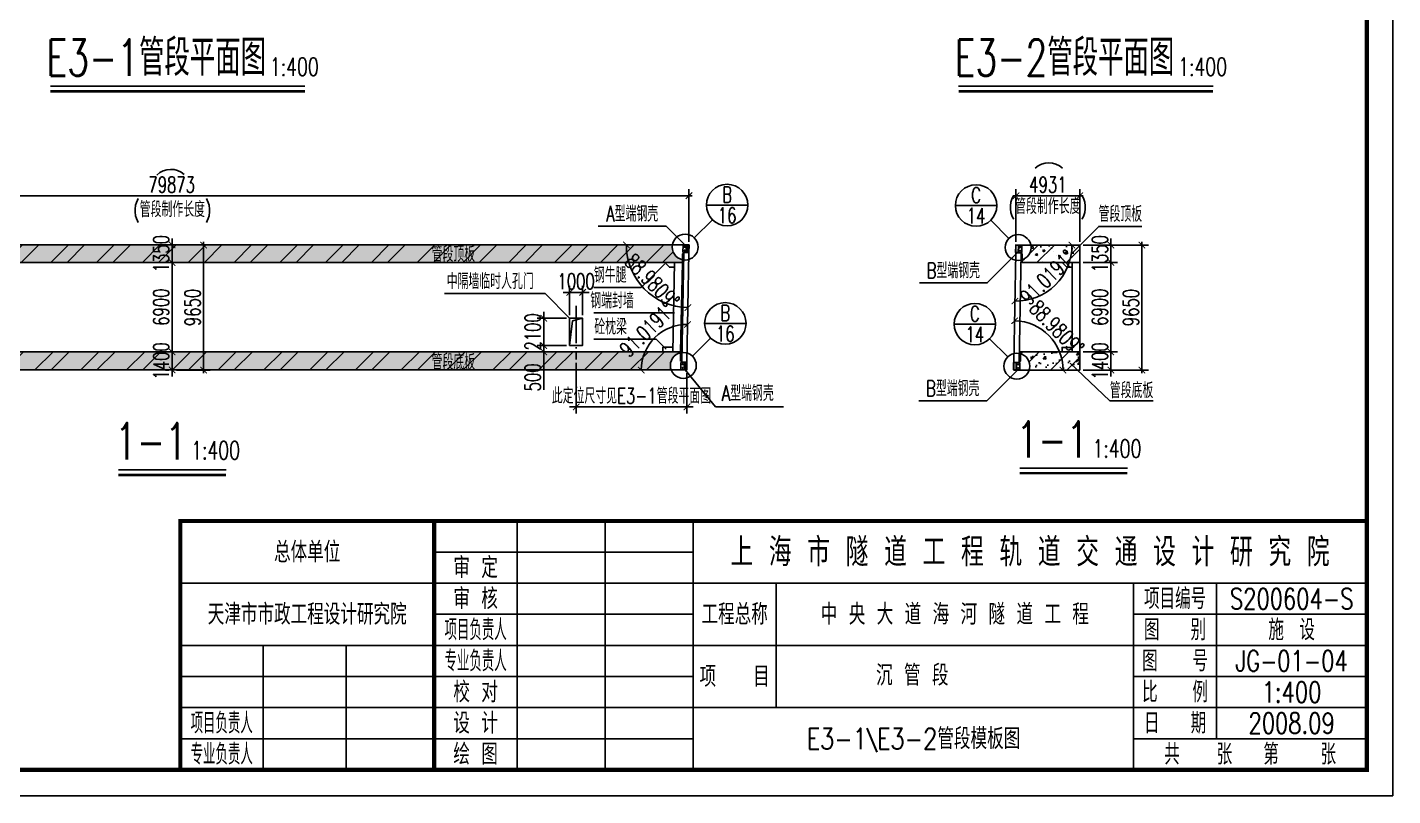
# Model space of a CAD drawing. Extents: x 469178 to 607089, y 116135 to 145965.
# Drawn here: x 580737 to 607089, y 116265 to 131092 of the extents above; entities that cross this region are included whole.
import ezdxf
from ezdxf.enums import TextEntityAlignment as Align

# ---------------------------------------------------------------- set-up
doc = ezdxf.new("R2010")
doc.units = 0
doc.header["$LTSCALE"] = 100
doc.header["$MEASUREMENT"] = 0
doc.linetypes.add('ACAD_ISO04W100', pattern=[30, 24, -3, 0, -3])
doc.layers.get('0').update_dxf_attribs({"linetype": 'CONTINUOUS'})
doc.layers.get('Defpoints').update_dxf_attribs({"linetype": 'CONTINUOUS'})
for name, color, linetype in [('01 标  注', 1, 'CONTINUOUS'), ('02 结  构', 5, 'CONTINUOUS'), ('03 钢结构', 3, 'CONTINUOUS'), ('04 钢  筋', 6, 'CONTINUOUS'), ('05 假想线', 9, 'CONTINUOUS'), ('图框', 7, 'CONTINUOUS'), ('填充', 8, 'CONTINUOUS'), ('辅助线', 1, 'CONTINUOUS')]:
    doc.layers.add(name, color=color, linetype=linetype)
doc.styles.get("Standard").update_dxf_attribs({"font": 'txt1.shx', "width": 0.7, "bigfont": 'hztxt.shx'})
doc.dimstyles.new('1：400', dxfattribs={"dimscale": 100, "dimtxt": 3, "dimasz": 1.25, "dimexe": 1.25, "dimexo": 0.625, "dimtad": 1, "dimdec": 0, "dimlfac": 4, "dimdsep": 46, "dimtxsty": 'Standard', "dimblk": 'ARCHTICK', "dimcen": 2.5, "dimdle": 0.625, "dimclrt": 1, "dimadec": 0, "dimazin": 1, "dimtfac": 1, "dimtdec": 0, "dimtix": 1, "dimtmove": 0, "dimatfit": 3, "dimfxl": 0, "dimarcsym": 0})

# ---------------------------------------------------------------- blocks, each defined once
blk = doc.blocks.new('A型端钢壳')
at = {"layer": '03 钢结构', "color": 6}
for points in [[(0, -140), (2000, -140), (2000, 0), (0, 0)], [(0, -2860), (2000, -2860), (2000, -3000), (0, -3000)]]:
    blk.add_lwpolyline(points, close=True, dxfattribs=at)
at = {"layer": '03 钢结构', "color": 4}
blk.add_lwpolyline([(150, -2860), (260, -2860), (260, -140), (150, -140)], close=True, dxfattribs=at)
at = {"layer": '03 钢结构'}
blk.add_lwpolyline([(945, -2860), (1055, -2860), (1055, -140), (945, -140)], close=True, dxfattribs=at)
at = {"layer": '03 钢结构', "color": 2}
blk.add_lwpolyline([(1055, -2710), (1055, -290), (1205, -140), (2300, -140), (2300, -2860), (1205, -2860)], close=True, dxfattribs=at)
for centre in [(1677.5, -820), (1677.5, -2180)]:
    blk.add_circle(centre, 150, dxfattribs=at)
blk = doc.blocks.new('_ArchTick')
at = {"color": 0, "linetype": 'ByBlock', "const_width": 0.15}
blk.add_lwpolyline([(-0.5, -0.5), (0.5, 0.5)], dxfattribs=at)
blk = doc.blocks.new('*D137')
at = {"layer": '01 标  注', "color": 0, "lineweight": -2}
for p, q in [((573477, 127843), (593570, 127843)), ((573539, 126956), (573539, 127968)), ((593507, 126954), (593507, 127968))]:
    blk.add_line(p, q, dxfattribs=at)
at = {"layer": 'Defpoints', "color": 0}
for p in [(593507, 127843), (573539, 126893), (593507, 126892)]:
    blk.add_point(p, dxfattribs=at)
at = {"layer": '01 标  注', "color": 0, "lineweight": -2, "xscale": 125, "yscale": 125, "zscale": 125, "rotation": 180}
blk.add_blockref('_ArchTick', (573539, 127843), dxfattribs=at)
at = {"layer": '01 标  注', "color": 0, "lineweight": -2, "xscale": 125, "yscale": 125, "zscale": 125}
blk.add_blockref('_ArchTick', (593507, 127843), dxfattribs=at)
at = {"layer": '01 标  注', "color": 1, "insert": (583523, 128056), "char_height": 300, "attachment_point": 5}
blk.add_mtext('79873', dxfattribs=at)
blk = doc.blocks.new('B型端钢壳')
at = {"layer": '03 钢结构', "color": 1}
for points in [[(0, -140), (2000, -140), (2000, 0), (0, 0)], [(0, -2860), (2000, -2860), (2000, -3000), (0, -3000)]]:
    blk.add_lwpolyline(points, close=True, dxfattribs=at)
at = {"layer": '03 钢结构', "color": 4}
blk.add_lwpolyline([(-110, -2900), (0, -2900), (0, -70), (-110, -70)], close=True, dxfattribs=at)
at = {"layer": '03 钢结构'}
blk.add_lwpolyline([(945, -2860), (1055, -2860), (1055, -140), (945, -140)], close=True, dxfattribs=at)
at = {"layer": '03 钢结构', "color": 2}
blk.add_lwpolyline([(1055, -2710), (1055, -290), (1205, -140), (2300, -140), (2300, -2860), (1205, -2860)], close=True, dxfattribs=at)
for centre in [(1677.5, -820), (1677.5, -2180)]:
    blk.add_circle(centre, 150, dxfattribs=at)
blk = doc.blocks.new('*D166')
at = {"layer": '01 标  注', "color": 0, "lineweight": -2}
for p, q in [((601113, 127842), (599755, 127842)), ((599818, 126953), (599818, 127967)), ((601050, 126953), (601050, 127967))]:
    blk.add_line(p, q, dxfattribs=at)
at = {"layer": 'Defpoints', "color": 0}
for p in [(599818, 127842), (599818, 126890), (601050, 126890)]:
    blk.add_point(p, dxfattribs=at)
at = {"layer": '01 标  注', "color": 0, "lineweight": -2, "xscale": 125, "yscale": 125, "zscale": 125, "rotation": 180}
blk.add_blockref('_ArchTick', (599818, 127842), dxfattribs=at)
at = {"layer": '01 标  注', "color": 0, "lineweight": -2, "xscale": 125, "yscale": 125, "zscale": 125}
blk.add_blockref('_ArchTick', (601050, 127842), dxfattribs=at)
at = {"layer": '01 标  注', "color": 1, "insert": (600434, 128055), "char_height": 300, "attachment_point": 5}
blk.add_mtext('4931', dxfattribs=at)
blk = doc.blocks.new('*D82')
at = {"layer": '01 标  注', "color": 0, "lineweight": -2, "ltscale": 4}
for p, q in [((601650, 124828), (601650, 124953)), ((601113, 124828), (601775, 124828)), ((601650, 124478), (601650, 124828)), ((601113, 124478), (601775, 124478)), ((601650, 124478), (601650, 124353))]:
    blk.add_line(p, q, dxfattribs=at)
at = {"layer": 'Defpoints', "color": 0, "ltscale": 4}
for p in [(601050, 124828), (601650, 124828), (601050, 124478)]:
    blk.add_point(p, dxfattribs=at)
at = {"layer": '01 标  注', "color": 0, "lineweight": -2, "ltscale": 4, "xscale": 125, "yscale": 125, "zscale": 125}
for p, rotation in [((601650, 124828), 270), ((601650, 124478), 90)]:
    blk.add_blockref('_ArchTick', p, dxfattribs=dict(at, rotation=rotation))
at = {"layer": '01 标  注', "color": 1, "ltscale": 4, "insert": (601438, 124653), "char_height": 300, "attachment_point": 5, "rotation": 90}
blk.add_mtext('1400', dxfattribs=at)
blk = doc.blocks.new('*D83')
at = {"layer": '01 标  注', "color": 0, "lineweight": -2, "ltscale": 4}
for p, q in [((601113, 126553), (601775, 126553)), ((601650, 126615), (601650, 124766)), ((601113, 124828), (601775, 124828))]:
    blk.add_line(p, q, dxfattribs=at)
at = {"layer": 'Defpoints', "color": 0, "ltscale": 4}
for p in [(601050, 126553), (601050, 124828), (601650, 124828)]:
    blk.add_point(p, dxfattribs=at)
at = {"layer": '01 标  注', "color": 0, "lineweight": -2, "ltscale": 4, "xscale": 125, "yscale": 125, "zscale": 125}
for p, rotation in [((601650, 126553), 90), ((601650, 124828), 270)]:
    blk.add_blockref('_ArchTick', p, dxfattribs=dict(at, rotation=rotation))
at = {"layer": '01 标  注', "color": 1, "ltscale": 4, "insert": (601438, 125690), "char_height": 300, "attachment_point": 5, "rotation": 90}
blk.add_mtext('6900', dxfattribs=at)
blk = doc.blocks.new('*D84')
at = {"layer": '01 标  注', "color": 0, "lineweight": -2, "ltscale": 4}
for p, q in [((601113, 126890), (602375, 126890)), ((602250, 126953), (602250, 124416)), ((601113, 124478), (602375, 124478))]:
    blk.add_line(p, q, dxfattribs=at)
at = {"layer": 'Defpoints', "color": 0, "ltscale": 4}
for p in [(601050, 126890), (601050, 124478), (602250, 124478)]:
    blk.add_point(p, dxfattribs=at)
at = {"layer": '01 标  注', "color": 0, "lineweight": -2, "ltscale": 4, "xscale": 125, "yscale": 125, "zscale": 125}
for p, rotation in [((602250, 126890), 90), ((602250, 124478), 270)]:
    blk.add_blockref('_ArchTick', p, dxfattribs=dict(at, rotation=rotation))
at = {"layer": '01 标  注', "color": 1, "ltscale": 4, "insert": (602038, 125684), "char_height": 300, "attachment_point": 5, "rotation": 90}
blk.add_mtext('9650', dxfattribs=at)
blk = doc.blocks.new('*D165')
at = {"layer": '01 标  注', "color": 0, "lineweight": -2, "ltscale": 4}
blk.add_arc((593507, 126892), 1209, 180, 268.981, dxfattribs=at)
at = {"layer": 'Defpoints', "color": 0, "ltscale": 4}
for p in [(583539, 126892), (593407, 126892), (593505, 126742), (592457, 126294), (593467, 124627)]:
    blk.add_point(p, dxfattribs=at)
at = {"layer": '01 标  注', "color": 0, "lineweight": -2, "ltscale": 4, "xscale": 125, "yscale": 125, "zscale": 125}
for p, rotation in [((592299, 126892), 90.00000000000006), ((593486, 125683), 358.9809587867995)]:
    blk.add_blockref('_ArchTick', p, dxfattribs=dict(at, rotation=rotation))
at = {"layer": '01 标  注', "color": 1, "ltscale": 4, "insert": (592797, 126194), "char_height": 300, "attachment_point": 5, "rotation": 314.4905}
blk.add_mtext('88.9809°', dxfattribs=at)
blk = doc.blocks.new('*D164')
at = {"layer": '01 标  注', "color": 0, "lineweight": -2, "ltscale": 4}
blk.add_arc((599775, 124478), 951, 360, 88.9802, dxfattribs=at)
at = {"layer": 'Defpoints', "color": 0, "ltscale": 4}
for p in [(599815, 126742), (600601, 124949), (599777, 124628), (599875, 124478), (601050, 124478)]:
    blk.add_point(p, dxfattribs=at)
at = {"layer": '01 标  注', "color": 0, "lineweight": -2, "ltscale": 4, "xscale": 125, "yscale": 125, "zscale": 125}
for p, rotation in [((599792, 125429), 178.9802428147204), ((600726, 124478), 269.9999999999968)]:
    blk.add_blockref('_ArchTick', p, dxfattribs=dict(at, rotation=rotation))
at = {"layer": '01 标  注', "color": 1, "ltscale": 4, "insert": (600605, 125293), "char_height": 300, "attachment_point": 5, "rotation": 314.4901}
blk.add_mtext('88.9809°', dxfattribs=at)
blk = doc.blocks.new('*D163')
at = {"layer": '01 标  注', "color": 0, "lineweight": -2, "ltscale": 4}
blk.add_arc((599818, 126890), 1081, 268.9802, 360, dxfattribs=at)
at = {"layer": 'Defpoints', "color": 0, "ltscale": 4}
for p in [(599918, 126890), (601050, 126890), (599815, 126742), (600347, 125947), (599777, 124628)]:
    blk.add_point(p, dxfattribs=at)
at = {"layer": '01 标  注', "color": 0, "lineweight": -2, "ltscale": 4, "xscale": 125, "yscale": 125, "zscale": 125}
for p, rotation in [((600899, 126890), 89.99999999999977), ((599798, 125809), 178.9802428147206)]:
    blk.add_blockref('_ArchTick', p, dxfattribs=dict(at, rotation=rotation))
at = {"layer": '01 标  注', "color": 1, "ltscale": 4, "insert": (600427, 126270), "char_height": 300, "attachment_point": 5, "rotation": 44.4901}
blk.add_mtext('91.0191°', dxfattribs=at)
blk = doc.blocks.new('*D162')
at = {"layer": '01 标  注', "color": 0, "lineweight": -2, "ltscale": 4}
blk.add_arc((573539, 126891), 1156, 268.981, 0.0022, dxfattribs=at)
at = {"layer": 'Defpoints', "color": 0, "ltscale": 4}
for p in [(573639, 126891), (583539, 126892), (573537, 126743), (574105, 125883), (573499, 124629)]:
    blk.add_point(p, dxfattribs=at)
at = {"layer": '01 标  注', "color": 0, "lineweight": -2, "ltscale": 4, "xscale": 125, "yscale": 125, "zscale": 125}
for p, rotation in [((574696, 126891), 90.00220777719393), ((573519, 125735), 178.9809587867823)]:
    blk.add_blockref('_ArchTick', p, dxfattribs=dict(at, rotation=rotation))
at = {"layer": '01 标  注', "color": 1, "ltscale": 4, "insert": (574201, 126218), "char_height": 300, "attachment_point": 5, "rotation": 44.4916}
blk.add_mtext('91.0191°', dxfattribs=at)
blk = doc.blocks.new('*D161')
at = {"layer": '01 标  注', "color": 0, "lineweight": -2, "ltscale": 4}
blk.add_arc((593465, 124479), 879, 88.981, 180, dxfattribs=at)
at = {"layer": 'Defpoints', "color": 0, "ltscale": 4}
for p in [(593505, 126742), (593034, 125245), (585129, 124479), (593365, 124479), (593467, 124627)]:
    blk.add_point(p, dxfattribs=at)
at = {"layer": '01 标  注', "color": 0, "lineweight": -2, "ltscale": 4, "xscale": 125, "yscale": 125, "zscale": 125}
for p, rotation in [((593480, 125358), 358.9809587868008), ((592586, 124479), 270.0000000000002)]:
    blk.add_blockref('_ArchTick', p, dxfattribs=dict(at, rotation=rotation))
at = {"layer": '01 标  注', "color": 1, "ltscale": 4, "insert": (592700, 125258), "char_height": 300, "attachment_point": 5, "rotation": 44.4905}
blk.add_mtext('91.0191°', dxfattribs=at)
blk = doc.blocks.new('*D85')
at = {"layer": '01 标  注', "color": 0, "lineweight": -2, "ltscale": 4}
for p, q in [((583531, 126892), (583531, 127017)), ((583477, 126892), (583406, 126892)), ((583531, 126892), (583531, 126554)), ((583469, 126554), (583406, 126554)), ((583531, 126554), (583531, 126429))]:
    blk.add_line(p, q, dxfattribs=at)
at = {"layer": 'Defpoints', "color": 0, "ltscale": 4}
for p in [(583539, 126892), (583531, 126554), (583531, 126554)]:
    blk.add_point(p, dxfattribs=at)
at = {"layer": '01 标  注', "color": 0, "lineweight": -2, "ltscale": 4, "xscale": 125, "yscale": 125, "zscale": 125}
for p, rotation in [((583531, 126892), 270), ((583531, 126554), 90)]:
    blk.add_blockref('_ArchTick', p, dxfattribs=dict(at, rotation=rotation))
at = {"layer": '01 标  注', "color": 1, "ltscale": 4, "insert": (583319, 126723), "char_height": 300, "attachment_point": 5, "rotation": 90}
blk.add_mtext('1350', dxfattribs=at)
blk = doc.blocks.new('*D160')
at = {"layer": '01 标  注', "color": 0, "lineweight": -2, "ltscale": 4}
blk.add_arc((573496, 124479), 884, 0, 88.981, dxfattribs=at)
at = {"layer": 'Defpoints', "color": 0, "ltscale": 4}
for p in [(573537, 126743), (574265, 124917), (573499, 124629), (573596, 124479), (583539, 124479)]:
    blk.add_point(p, dxfattribs=at)
at = {"layer": '01 标  注', "color": 0, "lineweight": -2, "ltscale": 4, "xscale": 125, "yscale": 125, "zscale": 125}
for p, rotation in [((573512, 125363), 178.9809587867828), ((574381, 124479), 270)]:
    blk.add_blockref('_ArchTick', p, dxfattribs=dict(at, rotation=rotation))
at = {"layer": '01 标  注', "color": 1, "ltscale": 4, "insert": (574279, 125248), "char_height": 300, "attachment_point": 5, "rotation": 314.4905}
blk.add_mtext('88.9809°', dxfattribs=at)
blk = doc.blocks.new('*D86')
at = {"layer": '01 标  注', "color": 0, "lineweight": -2, "ltscale": 4}
for p, q in [((583469, 126554), (583406, 126554)), ((583531, 126617), (583531, 124767)), ((583469, 124829), (583406, 124829))]:
    blk.add_line(p, q, dxfattribs=at)
at = {"layer": 'Defpoints', "color": 0, "ltscale": 4}
for p in [(583531, 126554), (583531, 124829), (583531, 124829)]:
    blk.add_point(p, dxfattribs=at)
at = {"layer": '01 标  注', "color": 0, "lineweight": -2, "ltscale": 4, "xscale": 125, "yscale": 125, "zscale": 125}
for p, rotation in [((583531, 126554), 90), ((583531, 124829), 270)]:
    blk.add_blockref('_ArchTick', p, dxfattribs=dict(at, rotation=rotation))
at = {"layer": '01 标  注', "color": 1, "ltscale": 4, "insert": (583319, 125692), "char_height": 300, "attachment_point": 5, "rotation": 90}
blk.add_mtext('6900', dxfattribs=at)
blk = doc.blocks.new('*D87')
at = {"layer": '01 标  注', "color": 0, "lineweight": -2, "ltscale": 4}
for p, q in [((583531, 124829), (583531, 124954)), ((583469, 124829), (583406, 124829)), ((583531, 124829), (583531, 124479)), ((583469, 124479), (583406, 124479)), ((583531, 124479), (583531, 124354))]:
    blk.add_line(p, q, dxfattribs=at)
at = {"layer": 'Defpoints', "color": 0, "ltscale": 4}
for p in [(583531, 124829), (583531, 124479), (583531, 124479)]:
    blk.add_point(p, dxfattribs=at)
at = {"layer": '01 标  注', "color": 0, "lineweight": -2, "ltscale": 4, "xscale": 125, "yscale": 125, "zscale": 125}
for p, rotation in [((583531, 124829), 270), ((583531, 124479), 90)]:
    blk.add_blockref('_ArchTick', p, dxfattribs=dict(at, rotation=rotation))
at = {"layer": '01 标  注', "color": 1, "ltscale": 4, "insert": (583319, 124654), "char_height": 300, "attachment_point": 5, "rotation": 90}
blk.add_mtext('1400', dxfattribs=at)
blk = doc.blocks.new('*D88')
at = {"layer": '01 标  注', "color": 0, "lineweight": -2, "ltscale": 4}
for p, q in [((583602, 126892), (584264, 126892)), ((584139, 126954), (584139, 124417)), ((583615, 124479), (584264, 124479))]:
    blk.add_line(p, q, dxfattribs=at)
at = {"layer": 'Defpoints', "color": 0, "ltscale": 4}
for p in [(583539, 126892), (583552, 124479), (584139, 124479)]:
    blk.add_point(p, dxfattribs=at)
at = {"layer": '01 标  注', "color": 0, "lineweight": -2, "ltscale": 4, "xscale": 125, "yscale": 125, "zscale": 125}
for p, rotation in [((584139, 126892), 90), ((584139, 124479), 270)]:
    blk.add_blockref('_ArchTick', p, dxfattribs=dict(at, rotation=rotation))
at = {"layer": '01 标  注', "color": 1, "ltscale": 4, "insert": (583927, 125685), "char_height": 300, "attachment_point": 5, "rotation": 90}
blk.add_mtext('9650', dxfattribs=at)
blk = doc.blocks.new('*D89')
at = {"layer": '01 标  注', "color": 0, "lineweight": -2, "ltscale": 4}
for p, q in [((601113, 126890), (601775, 126890)), ((601650, 126890), (601650, 127015)), ((601650, 126890), (601650, 126553)), ((601113, 126553), (601775, 126553)), ((601650, 126553), (601650, 126428))]:
    blk.add_line(p, q, dxfattribs=at)
at = {"layer": 'Defpoints', "color": 0, "ltscale": 4}
for p in [(601050, 126890), (601050, 126553), (601650, 126553)]:
    blk.add_point(p, dxfattribs=at)
at = {"layer": '01 标  注', "color": 0, "lineweight": -2, "ltscale": 4, "xscale": 125, "yscale": 125, "zscale": 125}
for p, rotation in [((601650, 126890), 270), ((601650, 126553), 90)]:
    blk.add_blockref('_ArchTick', p, dxfattribs=dict(at, rotation=rotation))
at = {"layer": '01 标  注', "color": 1, "ltscale": 4, "insert": (601438, 126722), "char_height": 300, "attachment_point": 5, "rotation": 90}
blk.add_mtext('1350', dxfattribs=at)
blk = doc.blocks.new('*D140')
at = {"layer": '01 标  注', "color": 0, "lineweight": -2}
for p, q in [((591329, 124620), (591329, 123642)), ((593465, 124415), (593465, 123642)), ((591329, 123767), (591204, 123767)), ((593465, 123767), (591329, 123767)), ((593465, 123767), (593590, 123767))]:
    blk.add_line(p, q, dxfattribs=at)
at = {"layer": 'Defpoints', "color": 0}
for p in [(591329, 124683), (593465, 124477), (591329, 123767)]:
    blk.add_point(p, dxfattribs=at)
at = {"layer": '01 标  注', "color": 0, "lineweight": -2, "xscale": 125, "yscale": 125, "zscale": 125}
blk.add_blockref('_ArchTick', (591329, 123767), dxfattribs=at)
at = {"layer": '01 标  注', "color": 0, "lineweight": -2, "xscale": 125, "yscale": 125, "zscale": 125, "rotation": 180}
blk.add_blockref('_ArchTick', (593465, 123767), dxfattribs=at)
at = {"layer": '01 标  注', "color": 1, "insert": (592397, 123979), "char_height": 300, "attachment_point": 5}
blk.add_mtext('此定位尺寸见E3-1管段平面图', dxfattribs=at)
blk = doc.blocks.new('*D125')
at = {"layer": '01 标  注', "color": 0, "lineweight": -2, "ltscale": 4}
for p, q in [((591141, 124952), (590579, 124952)), ((590704, 124952), (590704, 125077)), ((590704, 124952), (590704, 124827)), ((591141, 124827), (590579, 124827)), ((590704, 124827), (590704, 124094))]:
    blk.add_line(p, q, dxfattribs=at)
at = {"layer": 'Defpoints', "color": 0, "ltscale": 4}
for p in [(591204, 124952), (590704, 124827), (591204, 124827)]:
    blk.add_point(p, dxfattribs=at)
at = {"layer": '01 标  注', "color": 0, "lineweight": -2, "ltscale": 4, "xscale": 125, "yscale": 125, "zscale": 125}
for p, rotation in [((590704, 124952), 270), ((590704, 124827), 90)]:
    blk.add_blockref('_ArchTick', p, dxfattribs=dict(at, rotation=rotation))
at = {"layer": '01 标  注', "color": 1, "ltscale": 4, "insert": (590491, 124336), "char_height": 300, "attachment_point": 5, "rotation": 90}
blk.add_mtext('500', dxfattribs=at)
blk = doc.blocks.new('*D126')
at = {"layer": '01 标  注', "color": 0, "lineweight": -2, "ltscale": 4}
for p, q in [((591141, 125477), (590579, 125477)), ((590704, 125477), (590704, 125602)), ((590704, 124952), (590704, 125477)), ((591141, 124952), (590579, 124952)), ((590704, 124952), (590704, 124827))]:
    blk.add_line(p, q, dxfattribs=at)
at = {"layer": 'Defpoints', "color": 0, "ltscale": 4}
for p in [(590704, 125477), (591204, 125477), (591204, 124952)]:
    blk.add_point(p, dxfattribs=at)
at = {"layer": '01 标  注', "color": 0, "lineweight": -2, "ltscale": 4, "xscale": 125, "yscale": 125, "zscale": 125}
for p, rotation in [((590704, 125477), 270), ((590704, 124952), 90)]:
    blk.add_blockref('_ArchTick', p, dxfattribs=dict(at, rotation=rotation))
at = {"layer": '01 标  注', "color": 1, "ltscale": 4, "insert": (590491, 125215), "char_height": 300, "attachment_point": 5, "rotation": 90}
blk.add_mtext('2100', dxfattribs=at)
blk = doc.blocks.new('*D127')
at = {"layer": '01 标  注', "color": 0, "lineweight": -2, "ltscale": 4}
for p, q in [((591204, 125977), (591079, 125977)), ((591204, 125540), (591204, 126102)), ((591204, 125977), (591454, 125977)), ((591454, 125540), (591454, 126102)), ((591454, 125977), (591579, 125977))]:
    blk.add_line(p, q, dxfattribs=at)
at = {"layer": 'Defpoints', "color": 0, "ltscale": 4}
for p in [(591454, 125977), (591204, 125477), (591454, 125477)]:
    blk.add_point(p, dxfattribs=at)
at = {"layer": '01 标  注', "color": 0, "lineweight": -2, "ltscale": 4, "xscale": 125, "yscale": 125, "zscale": 125}
blk.add_blockref('_ArchTick', (591204, 125977), dxfattribs=at)
at = {"layer": '01 标  注', "color": 0, "lineweight": -2, "ltscale": 4, "xscale": 125, "yscale": 125, "zscale": 125, "rotation": 180}
blk.add_blockref('_ArchTick', (591454, 125977), dxfattribs=at)
at = {"layer": '01 标  注', "color": 1, "ltscale": 4, "insert": (591329, 126190), "char_height": 300, "attachment_point": 5}
blk.add_mtext('1000', dxfattribs=at)

msp = doc.modelspace()

# ---------------------------------------------------------------- hatches: boundary and pattern name
at = {"layer": '填充', "ltscale": 4}
h = msp.add_hatch(dxfattribs=at)
h.set_pattern_fill('STEEL', color=256, scale=5000, style=0)
h.set_pattern_definition([(45, (-2119.54, -341280.4), (-441.94174, 441.94174), []), (45, (-2119.54, -340967.9), (-441.94174, 441.94174), [])])
h.paths.add_polyline_path([(593182.78, 126851.7, -0.04022119), (593186.01, 126891.72), (583539.17, 126891.72), (573815.12, 126891.35, -0.0794249), (573827.58, 126813.41, -0.31713211), (573661.52, 126577.92), (573661.52, 126554.03), (573811.18, 126554.03), (574001.18, 126554.03), (578589.18, 126554.03), (588473.29, 126554.22), (593379.77, 126554.22), (593379.77, 126607.38, -0.35292868)])
h.paths.add_polyline_path([(593342.2, 124811.92), (593342.2, 124829.22), (585129.08, 124829.22), (578567.73, 124829.22), (573623.92, 124829.22), (573623.92, 124764.58, -0.33431345), (573804.77, 124524.34, -0.0453902), (573800.66, 124479.22), (583539.17, 124479.22), (585129.08, 124479.22), (593164.05, 124479.22, -0.09118131), (593147.7, 124568.16, -0.35006546)])
h.paths.add_polyline_path([(592561.85, 126860.71), (593459.6, 125946.86), (593085.08, 125578.94), (592187.34, 126492.8)], flags=9)
h.paths.add_polyline_path([(573533.51, 125983.12), (574447.35, 126880.88), (574815.27, 126506.37), (573901.43, 125608.61)], flags=9)
h.paths.add_polyline_path([(583031.24, 126360.77), (583031.24, 127085.08), (583556.24, 127085.08), (583556.24, 126360.77)], flags=9)
h.paths.add_polyline_path([(577863.07, 126902.37), (578656.38, 126902.37), (578656.38, 126527.37), (577863.07, 126527.37)], flags=9)
h.paths.add_polyline_path([(588562.86, 126902.37), (589356.17, 126902.37), (589356.17, 126527.37), (588562.86, 126527.37)], flags=9)
h.paths.add_polyline_path([(583031.2, 124292.07), (583031.2, 125016.38), (583556.2, 125016.38), (583556.2, 124292.07)], flags=9)
h.paths.add_polyline_path([(577863.07, 124821.12), (578656.38, 124821.12), (578656.38, 124446.12), (577863.07, 124446.12)], flags=9)
h.paths.add_polyline_path([(588562.86, 124821.12), (589356.17, 124821.12), (589356.17, 124446.12), (588562.86, 124446.12)], flags=9)
h = msp.add_hatch(dxfattribs=at)
h.set_pattern_fill('AR-CONC', color=256, scale=62.5, style=0)
h.set_pattern_definition([(50, (-2119.54, -341280.37), (448.28761, -39.22008), [46.875, -515.625]), (355, (-2119.54, -341280.37), (-86.71958, 470.12008), [37.5, -412.5]), (100.4514, (-2082.2, -341283.64), (361.56836, 430.89971), [39.83762, -438.21382]), (46.1842, (-2119.54, -341155.4), (667.02566, -103.4494), [70.3125, -773.4375]), (96.6356, (-2063.96, -341164), (584.1642, 608.82367), [59.7564, -657.3206]), (351.1842, (-2119.54, -341155.4), (584.1637, 608.8241), [56.25, -618.75]), (21, (-2057.04, -341186.62), (373.0669, -251.6368), [46.875, -515.625]), (326, (-2057.04, -341186.62), (152.07208, 453.21878), [37.5, -412.5]), (71.4514, (-2025.95, -341207.6), (525.13914, 201.58156), [39.83762, -438.21382]), (37.5, (-2119.54, -341280.37), (7.59991, 208.05866), [0, -407.5, 0, -418.75, 0, -414.0625]), (7.5, (-2119.54, -341280.37), (164.41846, 246.50732), [0, -238.75, 0, -398.125, 0, -157.8125]), (327.5, (-2258.92, -341280.37), (333.639023, -14.096795), [0, -156.25, 0, -487.5, 0, -646.875]), (317.5, (-2321.42, -341280.37), (364.49136, 62.56561), [0, -203.125, 0, -323.75, 0, -459.375])])
h.paths.add_polyline_path([(593182.78, 126851.7, -0.04022119), (593186.01, 126891.72), (583539.17, 126891.72), (573815.12, 126891.35, -0.0794249), (573827.58, 126813.41, -0.31713211), (573661.52, 126577.92), (573661.52, 126554.03), (573811.18, 126554.03), (574001.18, 126554.03), (578589.18, 126554.03), (588473.29, 126554.22), (593379.77, 126554.22), (593379.77, 126607.38, -0.35292868)])
h.paths.add_polyline_path([(593342.2, 124811.92), (593342.2, 124829.22), (585129.08, 124829.22), (578567.73, 124829.22), (573623.92, 124829.22), (573623.92, 124764.58, -0.33431345), (573804.77, 124524.34, -0.0453902), (573800.66, 124479.22), (583539.17, 124479.22), (585129.08, 124479.22), (593164.05, 124479.22, -0.09118131), (593147.7, 124568.16, -0.35006546)])
h.paths.add_polyline_path([(592561.85, 126860.71), (593459.6, 125946.86), (593085.08, 125578.94), (592187.34, 126492.8)], flags=9)
h.paths.add_polyline_path([(573533.51, 125983.12), (574447.35, 126880.88), (574815.27, 126506.37), (573901.43, 125608.61)], flags=9)
h.paths.add_polyline_path([(583031.24, 126360.77), (583031.24, 127085.08), (583556.24, 127085.08), (583556.24, 126360.77)], flags=9)
h.paths.add_polyline_path([(577863.07, 126902.37), (578656.38, 126902.37), (578656.38, 126527.37), (577863.07, 126527.37)], flags=9)
h.paths.add_polyline_path([(588562.86, 126902.37), (589356.17, 126902.37), (589356.17, 126527.37), (588562.86, 126527.37)], flags=9)
h.paths.add_polyline_path([(583031.2, 124292.07), (583031.2, 125016.38), (583556.2, 125016.38), (583556.2, 124292.07)], flags=9)
h.paths.add_polyline_path([(577863.07, 124821.12), (578656.38, 124821.12), (578656.38, 124446.12), (577863.07, 124446.12)], flags=9)
h.paths.add_polyline_path([(588562.86, 124821.12), (589356.17, 124821.12), (589356.17, 124446.12), (588562.86, 124446.12)], flags=9)
h = msp.add_hatch(dxfattribs=at)
h.set_pattern_fill('AR-CONC', color=256, scale=62.5, style=0)
h.set_pattern_definition([(50, (-3731.1, -341281.83), (448.28761, -39.22008), [46.875, -515.625]), (355, (-3731.1, -341281.83), (-86.71958, 470.12008), [37.5, -412.5]), (100.4514, (-3693.75, -341285.1), (361.56836, 430.89971), [39.83762, -438.21382]), (46.1842, (-3731.1, -341156.83), (667.02566, -103.4494), [70.3125, -773.4375]), (96.6356, (-3675.5, -341165.46), (584.1642, 608.82367), [59.7564, -657.3206]), (351.1842, (-3731.1, -341156.8), (584.1637, 608.8241), [56.25, -618.75]), (21, (-3668.6, -341188.1), (373.0669, -251.6368), [46.875, -515.625]), (326, (-3668.6, -341188.1), (152.07208, 453.21878), [37.5, -412.5]), (71.4514, (-3637.5, -341209.05), (525.13914, 201.58156), [39.83762, -438.21382]), (37.5, (-3731.1, -341281.83), (7.59991, 208.05866), [0, -407.5, 0, -418.75, 0, -414.0625]), (7.5, (-3731.1, -341281.83), (164.41846, 246.50732), [0, -238.75, 0, -398.125, 0, -157.8125]), (327.5, (-3870.48, -341281.83), (333.639023, -14.096795), [0, -156.25, 0, -487.5, 0, -646.875]), (317.5, (-3932.98, -341281.83), (364.49136, 62.56561), [0, -203.125, 0, -323.75, 0, -459.375])])
h.paths.add_polyline_path([(601050.37, 126890.26), (600103.92, 126890.26, -0.04791593), (600108.49, 126842.68, -0.32000373), (599939.97, 126606.33), (599939.97, 126552.76), (601050.37, 126552.76)])
h.paths.add_polyline_path([(601050.37, 124828.14), (599902.37, 124828.14), (599902.37, 124794.54, -0.33715214), (600085.67, 124553.6, -0.07680873), (600074.01, 124478.14), (601050.37, 124478.14)])
h.paths.add_polyline_path([(599759.45, 126035.5), (600673.31, 126933.24), (601041.23, 126558.72), (600127.37, 125660.98)], flags=9)
h = msp.add_hatch(dxfattribs=at)
h.set_pattern_fill('STEEL', color=256, scale=5000, style=0)
h.set_pattern_definition([(45, (-3731.1, -341281.83), (-441.94174, 441.94174), []), (45, (-3731.1, -340969.33), (-441.94174, 441.94174), [])])
h.paths.add_polyline_path([(601050.37, 126890.26), (600103.92, 126890.26, -0.04791593), (600108.49, 126842.68, -0.32000373), (599939.97, 126606.33), (599939.97, 126552.76), (601050.37, 126552.76)])
h.paths.add_polyline_path([(601050.37, 124828.14), (599902.37, 124828.14), (599902.37, 124794.54, -0.33715214), (600085.67, 124553.6, -0.07680873), (600074.01, 124478.14), (601050.37, 124478.14)])
h.paths.add_polyline_path([(599759.45, 126035.5), (600673.31, 126933.24), (601041.23, 126558.72), (600127.37, 125660.98)], flags=9)

# ---------------------------------------------------------------- linework, layer by layer
msp.add_lwpolyline([(565088.59, 116264.77), (607088.59, 116264.77), (607088.59, 145964.77), (565088.59, 145964.77)], close=True)
at = {"const_width": 80}
msp.add_lwpolyline([(567588.59, 116764.77), (606588.59, 116764.77), (606588.59, 145464.77), (567588.59, 145464.77)], close=True, dxfattribs=at)
at = {"layer": '01 标  注'}
for p, q in [((581181.64, 129955.85), (586093.39, 129955.85)), ((598710.61, 129955.85), (603622.36, 129955.85)), ((591453.77, 125477.44), (591260.22, 125426.63)), ((591260.22, 125426.63), (591203.77, 124952.44)), ((582494.63, 122555.02), (584573.19, 122555.02)), ((599891.04, 122588.03), (601969.6, 122588.03))]:
    msp.add_line(p, q, dxfattribs=at)
at = {"layer": '01 标  注', "ltscale": 4}
for p, q in [((593367.2, 124629.19), (593404.77, 126743.53)), ((593504.76, 126741.75), (593467.15, 124627.41)), ((599777.38, 124628.11), (599815.01, 126742.07)), ((599914.97, 126740.29), (599877.37, 124626.33))]:
    msp.add_line(p, q, dxfattribs=at)
at = {"layer": '01 标  注', "const_width": 50}
for points in [[(581181.64, 129855.85), (586093.39, 129855.85)], [(598710.61, 129855.85), (603622.36, 129855.85)], [(582494.63, 122455.02), (584573.19, 122455.02)], [(599891.04, 122488.03), (601969.6, 122488.03)]]:
    msp.add_lwpolyline(points, dxfattribs=at)
at = {"layer": '01 标  注'}
for points in [[(593843.32, 127662.24), (594643.32, 127662.24)], [(599447.95, 127653.22), (598647.95, 127653.22)], [(593960.48, 127379.39), (593609.56, 127028.47)], [(599330.79, 127370.37), (599681.71, 127019.45)], [(593426.08, 126896.42), (593066.56, 127255.95), (591756.42, 127255.95)], [(600886.98, 126722.6), (601415.17, 127250.78), (602250.14, 127250.78)], [(593037.76, 126526.57), (592585.57, 126074.39), (591671.54, 126074.39)], [(599850.02, 126745.57), (599264, 126159.55), (597953.87, 126159.55)], [(591203.77, 125477.44), (590728.77, 125952.44), (588788.21, 125952.44)], [(593228.82, 125579.23), (591671.54, 125579.23)], [(593808.23, 125378.7), (594608.23, 125378.7)], [(599425.13, 125364.14), (598625.13, 125364.14)], [(593066.92, 124881.76), (592873.17, 125075.51), (591671.54, 125075.51)], [(593925.39, 125095.86), (593574.47, 124744.94)], [(599307.97, 125081.3), (599658.89, 124730.38)], [(593434.14, 124484.2), (594020.15, 123766.63), (595330.29, 123766.63)], [(599845.22, 124478.14), (599252.71, 123885.62), (597942.57, 123885.62)], [(600865.17, 124613.29), (601630.85, 123885.62), (602465.82, 123885.62)]]:
    msp.add_lwpolyline(points, dxfattribs=at)
for centre, radius in [((594243.32, 127662.24), 400), ((599047.95, 127653.22), 400), ((593432.78, 126851.7), 250), ((599858.49, 126842.68), 250), ((594208.23, 125378.7), 400), ((599025.13, 125364.14), 400), ((593397.7, 124568.16), 250), ((599835.67, 124553.6), 250)]:
    msp.add_circle(centre, radius, dxfattribs=at)
at = {"layer": '02 结  构', "ltscale": 4}
for points in [[(593407.41, 126891.72), (583539.17, 126891.72), (573639.19, 126891.34), (573639.06, 126884.34), (573654.06, 126884.08), (573651.64, 126748.1), (573636.65, 126748.37), (573636.52, 126741.37), (573661.52, 126716.37), (573661.52, 126554.03), (578589.18, 126554.03), (588473.29, 126554.22), (593379.77, 126554.22), (593379.77, 126718.53), (593404.77, 126743.53), (593404.9, 126750.53), (593452.14, 126749.69), (593454.56, 126885.66), (593407.31, 126886.5), (593407.41, 126891.72)], [(601050.37, 126890.26), (599917.63, 126890.26), (599917.51, 126883.27), (599932.51, 126883), (599930.09, 126747.02), (599915.09, 126747.29), (599914.97, 126740.29), (599939.97, 126715.29), (599939.97, 126552.76), (601050.37, 126552.76), (601050.37, 126890.26)], [(599902.37, 124828.14), (599902.37, 124651.33), (599877.37, 124626.33), (599877.24, 124619.34), (599892.24, 124619.07), (599889.82, 124483.09), (599874.82, 124483.36), (599874.73, 124478.14), (601050.37, 124478.14), (601050.37, 124828.14), (599902.37, 124828.14)]]:
    msp.add_lwpolyline(points, dxfattribs=at)
at = {"layer": '02 结  构'}
for points in [[(591203.77, 125477.44), (591453.77, 125477.44), (591453.77, 124952.44), (591203.77, 124952.44)], [(593192.16, 124829.22), (593000.91, 124829.22), (593000.91, 124916.72), (593192.16, 124916.72)], [(600900.37, 124828.14), (600709.12, 124828.14), (600709.12, 124915.64), (600900.37, 124915.64)]]:
    msp.add_lwpolyline(points, close=True, dxfattribs=at)
at = {"layer": '02 结  构', "ltscale": 4}
msp.add_lwpolyline([(573598.92, 124627.42), (573598.79, 124620.42), (573613.79, 124620.16), (573611.37, 124484.18), (573596.38, 124484.44), (573596.28, 124479.22), (583539.17, 124479.22), (585129.08, 124479.22), (593364.53, 124479.22), (593364.65, 124486.21), (593411.9, 124485.37), (593414.31, 124621.35), (593367.07, 124622.19), (593367.2, 124629.19), (593342.2, 124654.19), (593342.2, 124829.22), (585129.08, 124829.22), (578567.73, 124829.22), (573623.92, 124829.22), (573623.92, 124652.42)], close=True, dxfattribs=at)
at = {"layer": '03 钢结构'}
for p, q in [((601050.37, 126552.76), (600850.37, 126552.76)), ((601050.37, 124828.14), (601050.37, 126552.76)), ((600850.37, 124828.14), (601050.37, 124828.14))]:
    msp.add_line(p, q, dxfattribs=at)
for points in [[(593227.71, 126461.16), (593130.95, 126461.16), (593039.7, 126552.41), (593229.7, 126552.41), (593227.71, 126461.16)], [(600900.37, 126461.51), (600801.62, 126461.51), (600710.37, 126552.76), (600900.37, 126552.76), (600900.37, 126461.51)], [(601050.37, 124827.76), (601050.37, 126552.76), (600900.37, 126552.76), (600900.37, 124827.76)], [(601050.37, 124828.14), (600900.37, 124828.14)]]:
    msp.add_lwpolyline(points, dxfattribs=at)
msp.add_lwpolyline([(593342.2, 124829.23), (593192.16, 124829.22), (593229.74, 126554.22), (593379.77, 126554.22)], close=True, dxfattribs=at)
at = {"layer": '04 钢  筋', "color": 1, "linetype": 'Continuous', "ltscale": 4}
for centre, radius, start, end in [((583505.61, 127970.76), 380.63, 47.434239, 134.639877), ((600450.5, 128097.94), 380.62, 46.303041, 133.508679)]:
    msp.add_arc(centre, radius, start, end, dxfattribs=at)
at = {"layer": '05 假想线', "ltscale": 4}
for p, q in [((593507.42, 126891.72), (593407.41, 126891.72)), ((593507.42, 126891.72), (593504.76, 126741.75)), ((599817.62, 126890.26), (599814.98, 126742.07)), ((599917.63, 126890.26), (599817.62, 126890.26)), ((593364.53, 124479.22), (593464.54, 124479.22)), ((593467.15, 124627.41), (593464.48, 124477.44)), ((599774.71, 124478.14), (599777.38, 124628.11)), ((599774.71, 124478.14), (599874.73, 124478.14))]:
    msp.add_line(p, q, dxfattribs=at)
at = {"layer": '图框', "color": 7}
for p, q in [((590188.59, 121564.77), (590188.59, 116764.77)), ((591888.59, 121564.77), (591888.59, 116764.77)), ((593588.59, 121564.77), (593588.59, 116764.77)), ((593588.59, 120964.77), (588588.59, 120964.77)), ((583688.59, 120364.77), (606588.59, 120364.77)), ((595188.59, 120364.77), (595188.59, 117964.77)), ((602088.59, 116764.77), (602088.59, 120364.77)), ((603688.59, 117364.77), (603688.59, 120364.77)), ((593588.59, 119764.77), (588588.59, 119764.77)), ((606588.59, 119764.77), (602088.59, 119764.77)), ((588588.59, 119164.77), (583688.59, 119164.77)), ((585288.59, 119164.77), (585288.59, 116764.77)), ((586888.59, 119164.77), (586888.59, 116764.77)), ((588588.59, 119164.77), (606588.59, 119164.77)), ((583688.59, 118564.77), (588588.59, 118564.77)), ((593588.59, 118564.77), (588588.59, 118564.77)), ((606588.59, 118564.77), (602088.59, 118564.77)), ((588588.59, 117964.77), (583688.59, 117964.77)), ((588588.59, 117964.77), (606588.59, 117964.77)), ((583688.59, 117364.77), (588588.59, 117364.77)), ((593588.59, 117364.77), (588588.59, 117364.77)), ((606588.59, 117364.77), (602088.59, 117364.77))]:
    msp.add_line(p, q, dxfattribs=at)
at = {"layer": '图框', "color": 7, "const_width": 80}
for points in [[(583688.59, 121564.77), (606588.59, 121564.77), (606588.59, 116764.77), (583688.59, 116764.77)], [(588588.59, 121564.77), (606588.59, 121564.77), (606588.59, 116764.77), (588588.59, 116764.77)]]:
    msp.add_lwpolyline(points, close=True, dxfattribs=at)
at = {"layer": '辅助线', "linetype": 'ACAD_ISO04W100', "ltscale": 0.3}
msp.add_lwpolyline([(591328.77, 125714.94), (591328.77, 124682.52)], dxfattribs=at)

# ---------------------------------------------------------------- block references
at = {"layer": '04 钢  筋', "yscale": 0.04999999998835847, "zscale": 0.05}
for name, p, xscale, rotation in [('A型端钢壳', (593507.42, 126891.72), -0.0500000000002673, 358.9809587576253), ('B型端钢壳', (599817.65, 126892.04), 0.0499999999999052, 358.9802428084624), ('A型端钢壳', (593467.18, 124627.41), -0.0500000000002673, 358.9809587576253), ('B型端钢壳', (599777.38, 124628.11), 0.0499999999999052, 358.9802428084624)]:
    msp.add_blockref(name, p, dxfattribs=dict(at, xscale=xscale, rotation=rotation))

# ---------------------------------------------------------------- texts
at = {"layer": '01 标  注', "width": 0.7}
for p in [(585722.03, 130330.85), (603251, 130330.85), (584201.83, 122930.02), (601598.24, 122963.03)]:
    msp.add_text('  1:400', height=350, dxfattribs=at).set_placement(p, align=Align.MIDDLE_CENTER)
at = {"layer": '01 标  注', "attachment_point": 5}
for s, insert, char_height in [('E3-1管段平面图', (583226.14, 130505.85), 700), ('E3-2管段平面图', (600755.12, 130505.85), 700), ('B', (594243.32, 127862.24), 300), ('C', (599047.95, 127853.22), 300), ('(管段制作长度)', (600432.84, 127589.13), 300), ('(管段制作长度)', (583536.02, 127528.57), 300), ('A型端钢壳', (592411.49, 127493.45), 300), ('16', (594243.32, 127462.24), 300), ('14', (599047.95, 127453.22), 300), ('管段顶板', (601832.65, 127488.28), 300), ('管段顶板', (588959.51, 126714.87), 300), ('钢牛腿', (591986.25, 126311.89), 300), ('B型端钢壳', (598608.93, 126397.05), 300), ('中隔墙临时人孔门', (589670.69, 126189.94), 300), ('钢端封墙', (592022.41, 125816.73), 300), ('B', (594208.23, 125578.7), 300), ('C', (599025.13, 125564.14), 300), ('砼枕梁', (591995.49, 125313.01), 300), ('16', (594208.23, 125178.7), 300), ('14', (599025.13, 125164.14), 300), ('管段底板', (588959.51, 124633.62), 300), ('A型端钢壳', (594641.69, 124031.11), 300), ('B型端钢壳', (598597.64, 124123.12), 300), ('管段底板', (602048.34, 124085.11), 300), ('1-1', (583122.54, 123105.02), 700), ('1-1', (600518.95, 123138.03), 700)]:
    msp.add_mtext(s, dxfattribs=dict(at, insert=insert, char_height=char_height))
at = {"layer": '图框', "color": 7}
for s, height, width, p in [('上 海 市 隧 道 工 程 轨 道 交 通 设 计 研 究 院', 550, 0.8, (600088.59, 120964.77)), ('总体单位', 400, 0.8, (586138.59, 120964.77)), ('审 定', 400, 0.8, (589388.59, 120664.77)), ('审 核', 400, 0.8, (589388.59, 120064.77)), ('项目编号', 400, 0.75, (602888.59, 120064.77)), ('S200604-S', 400, 0.75, (605138.59, 120064.77)), ('天津市市政工程设计研究院', 400, 0.8, (586138.59, 119764.77)), ('工程总称', 400, 0.8, (594388.59, 119764.77)), ('中 央 大 道 海 河 隧 道 工 程', 400, 0.8, (598638.59, 119764.77)), ('项目负责人', 400, 0.6, (589388.59, 119464.77)), ('图\u3000\u3000别', 400, 0.75, (602888.59, 119464.77)), ('施\u3000设', 400, 0.75, (605138.59, 119464.77)), ('专业负责人', 400, 0.6, (589388.59, 118864.77)), ('图   号', 400, 0.75, (602888.59, 118864.77)), ('JG-01-04', 400, 0.75, (605138.59, 118864.77)), ('项   目', 400, 0.8, (594388.59, 118564.77)), ('沉 管 段', 400, 0.8, (597815.94, 118589.26)), ('校 对', 400, 0.8, (589388.59, 118264.77)), ('比   例', 400, 0.75, (602888.59, 118264.77)), ('1:400', 400, 0.75, (605138.59, 118264.77)), ('项目负责人', 400, 0.6, (584488.59, 117664.77)), ('设 计', 400, 0.8, (589388.59, 117664.77)), ('日\u3000\u3000期', 400, 0.75, (602888.59, 117664.77)), ('2008.09', 400, 0.75, (605138.59, 117664.77)), ('E3-1\\E3-2管段模板图', 400, 0.8, (597838.59, 117364.77)), ('专业负责人', 400, 0.6, (584488.59, 117064.77)), ('绘 图', 400, 0.8, (589388.59, 117064.77)), ('共\u3000  张\u3000\u3000第\u3000\u3000 张', 400, 0.75, (604338.59, 117064.77))]:
    msp.add_text(s, height=height, dxfattribs=dict(at, width=width)).set_placement(p, align=Align.MIDDLE_CENTER)

# ---------------------------------------------------------------- dimensions: what is measured, and where the dimension line sits
at = {"layer": '01 标  注'}
for base, p1, p2, picture, middle in [((593507.42, 127843.12), (573539.2, 126893.12), (593507.42, 126891.72), '*D137', (583523.31, 128055.62)), ((599817.62, 127842.04), (601050.37, 126890.26), (599817.62, 126890.26), '*D166', (600434, 128054.54))]:
    dim = msp.add_linear_dim(base=base, p1=p1, p2=p2, dimstyle='1：400', dxfattribs=at)
    dim.commit()
    dim.dimension.update_dxf_attribs({"geometry": picture, "text_midpoint": middle})
at = {"layer": '01 标  注', "ltscale": 4}
for base, p1, p2, picture, middle in [((583531.24, 126554.13), (583539.17, 126891.72), (583531.24, 126554.13), '*D85', (583318.74, 126722.93)), ((601650.37, 126552.76), (601050.37, 126890.26), (601050.37, 126552.76), '*D89', (601437.87, 126721.51)), ((584139.17, 124479.22), (583539.17, 126891.72), (583552.4, 124479.22), '*D88', (583926.67, 125685.47)), ((583531.2, 124829.22), (583531.2, 126554.13), (583531.2, 124829.22), '*D86', (583318.7, 125691.68)), ((590703.77, 125477.44), (591203.77, 124952.44), (591203.77, 125477.44), '*D126', (590491.27, 125214.94)), ((583531.2, 124479.22), (583531.2, 124829.22), (583531.2, 124479.22), '*D87', (583318.7, 124654.22)), ((601650.37, 124828.14), (601050.37, 124478.14), (601050.37, 124828.14), '*D82', (601437.87, 124653.14))]:
    dim = msp.add_linear_dim(base=base, p1=p1, p2=p2, angle=90, dimstyle='1：400', dxfattribs=at)
    dim.commit()
    dim.dimension.update_dxf_attribs({"geometry": picture, "text_midpoint": middle})
for base, line1, line2, text, picture, middle in [((574105.48, 125883.08), ((573536.54, 126743.15), (573498.93, 124629.2)), ((583539.17, 126891.72), (573639.19, 126891.34)), '91.0191°', '*D162', (574200.67, 126218)), ((592457.03, 126293.56), ((593504.76, 126741.75), (593467.15, 124627.41)), ((593407.41, 126891.72), (583539.17, 126891.72)), '88.9809°', '*D165', (592796.72, 126193.55)), ((600347.24, 125947.33), ((599777.38, 124628.11), (599815.01, 126742.07)), ((601050.37, 126890.26), (599917.63, 126890.26)), '91.0191°', '*D163', (600426.62, 126270.36)), ((574264.67, 124916.81), ((573536.54, 126743.15), (573498.93, 124629.2)), ((573596.28, 124479.22), (583539.17, 124479.22)), '88.9809°', '*D160', (574278.66, 125247.83)), ((593034.15, 125245.47), ((593504.76, 126741.75), (593467.15, 124627.41)), ((585129.08, 124479.22), (593364.53, 124479.22)), '91.0191°', '*D161', (592699.72, 125257.74)), ((600601.1, 124948.74), ((599777.38, 124628.11), (599815.01, 126742.07)), ((599874.73, 124478.14), (601050.37, 124478.14)), '88.9809°', '*D164', (600604.71, 125293.49))]:
    dim = msp.add_angular_dim_2l(base=base, line1=line1, line2=line2, text=text, dimstyle='1：400', dxfattribs=at)
    dim.commit()
    dim.dimension.update_dxf_attribs({"geometry": picture, "text_midpoint": middle})
for base, p1, p2, text, picture, middle in [((602250.37, 124478.14), (601050.37, 126890.26), (601050.37, 124478.14), '9650', '*D84', (602037.87, 125684.2)), ((601650.37, 124828.14), (601050.37, 126552.76), (601050.37, 124828.14), '6900', '*D83', (601437.87, 125690.45))]:
    dim = msp.add_linear_dim(base=base, p1=p1, p2=p2, angle=90, text=text, dimstyle='1：400', dxfattribs=at)
    dim.commit()
    dim.dimension.update_dxf_attribs({"geometry": picture, "text_midpoint": middle})
dim = msp.add_linear_dim(base=(591453.77, 125977.15), p1=(591203.77, 125477.44), p2=(591453.77, 125477.44), dimstyle='1：400', dxfattribs=at)
dim.commit()
dim.dimension.update_dxf_attribs({"geometry": '*D127', "text_midpoint": (591328.77, 126189.65)})
dim = msp.add_linear_dim(base=(590703.77, 124827.44), p1=(591203.77, 124952.44), p2=(591203.77, 124827.44), angle=90, dimstyle='1：400', dxfattribs=at)
dim.commit()
dim.dimension.update_dxf_attribs({"geometry": '*D125', "text_midpoint": (590703.77, 124335.88), "dimtype": 160})
at = {"layer": '01 标  注'}
dim = msp.add_linear_dim(base=(591328.77, 123766.63), p1=(593464.51, 124477.44), p2=(591328.77, 124682.52), angle=180, text='此定位尺寸见E3-1管段平面图', dimstyle='1：400', dxfattribs=at)
dim.commit()
dim.dimension.update_dxf_attribs({"geometry": '*D140', "text_midpoint": (592396.64, 123979.13)})

doc.saveas('drawing.dxf')
